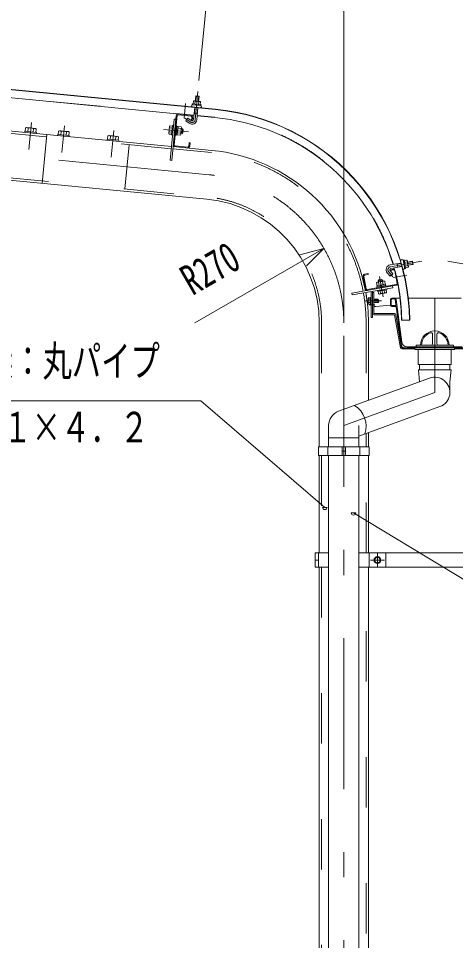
# Model space of a CAD drawing. Units: millimetres, scale not verified. Extents: x -32711 to 32716, y -14700 to 14700.
# Drawn here: x 19898 to 22673, y 5415 to 11276 of the extents above; entities that cross this region are included whole.
import ezdxf
from ezdxf.enums import TextEntityAlignment as Align

# ---------------------------------------------------------------- set-up
doc = ezdxf.new("R2010")
doc.units = ezdxf.units.MM
doc.header["$LTSCALE"] = 80
doc.linetypes.add('USER2', pattern=[10, 4, -6])
doc.linetypes.add('USER3', pattern=[24, 12, -5, 2, -5])
for name, color, linetype, lineweight in [('0-6_2-02BOLD', 7, 'Continuous', 18), ('0-7_2-12HIDDEN', 3, 'USER2', 18), ('0-8_2-22CENTER', 3, 'USER3', 18), ('0-9_2-42THIN', 4, 'Continuous', 18), ('0-A_2-52DIM', 3, 'Continuous', 18)]:
    doc.layers.add(name, color=color, linetype=linetype, lineweight=lineweight)
doc.styles.add('ＭＳ ゴシック', font='')
doc.styles.get('ＭＳ ゴシック').set_extended_font_data('MS Gothic')

msp = doc.modelspace()

# ---------------------------------------------------------------- linework, layer by layer
at = {"layer": '0-6_2-02BOLD'}
for p, q in [((21149.07, 10698.56), (15656.02, 11227.48)), ((15714.03, 11220.14), (21148.89, 10696.82)), ((21011.64, 10659.04), (18506.73, 10900.24)), ((21017.69, 10730.89), (21019.41, 10748.73)), ((21044.3, 10779.1), (21023.4, 10781.11)), ((21042.04, 10746.56), (21040.31, 10728.71)), ((18354.21, 10703.95), (20868.89, 10461.82)), ((21016.5, 10709.56), (21009.11, 10632.69)), ((21012.89, 10671.99), (21033.79, 10669.97)), ((21030.01, 10630.68), (21037.41, 10707.55)), ((20885.66, 10636.01), (20896.8, 10634.94)), ((20886.68, 10471.35), (20904.66, 10658.09)), ((20910.77, 10663.13), (20992.99, 10655.21)), ((21032.55, 10657.03), (21144.03, 10646.3)), ((19959.84, 10577.82), (19957.79, 10556.58)), ((19991.98, 10553.29), (19994.03, 10574.53)), ((20168.87, 10557.69), (20166.83, 10536.45)), ((20201.02, 10533.17), (20203.07, 10554.4)), ((20871.96, 10552.22), (20855.23, 10553.84)), ((20857.75, 10579.98), (20874.48, 10578.37)), ((20908.06, 10561.94), (20900.42, 10555.64)), ((20901.1, 10562.62), (20908.74, 10568.91)), ((20903.71, 10589.79), (20910.68, 10589.12)), ((20906.81, 10548.87), (20927.02, 10546.92)), ((20909.33, 10575.02), (20929.54, 10573.07)), ((20930.8, 10586.15), (20910.58, 10588.1)), ((20932.82, 10581.71), (20930.8, 10586.15)), ((20078.74, 10537.9), (20048.85, 10227.49)), ((20220.5, 10531.28), (20219.84, 10524.32)), ((20480.37, 10506.26), (20482.42, 10527.5)), ((20516.62, 10524.21), (20514.57, 10502.97)), ((20533.72, 10522.56), (20531.67, 10501.32)), ((20534.06, 10501.09), (20533.39, 10494.12)), ((20898.24, 10533), (20892.67, 10533.53)), ((20929.36, 10545.83), (20936.33, 10545.16)), ((20880.03, 10460.74), (21123.91, 10437.26)), ((20973.94, 10457.33), (20891.72, 10465.25)), ((22398.28, 9732.52), (22367.92, 9727.16)), ((22280.24, 9677.58), (22256.8, 9673.45)), ((22326.06, 9721.11), (22257.74, 9709.06)), ((22261.84, 9685.8), (22332.48, 9698.25)), ((22301.07, 9591.69), (22286.82, 9672.5)), ((22305.9, 9693.57), (22301.81, 9716.84)), ((22366.03, 9727.7), (22348.38, 9724.59)), ((22352.32, 9702.21), (22369.99, 9705.32)), ((22099.78, 9556.2), (22085.42, 9637.54)), ((22090.95, 9638.52), (22105.3, 9557.17)), ((22209.03, 9612.78), (22181.46, 9607.92)), ((22111.78, 9552.63), (22296.54, 9585.21)), ((22187.48, 9578.78), (22183.95, 9598.78)), ((22194.73, 9572.95), (22200.41, 9581.06)), ((22207.3, 9582.28), (22201.63, 9574.16)), ((22209.82, 9603.34), (22213.35, 9583.34)), ((22131.74, 9502.19), (22137.34, 9502.19)), ((22193.55, 9544.31), (22196.48, 9527.75)), ((22222.35, 9532.31), (22219.43, 9548.87)), ((22267.88, 9497.82), (22319.95, 9497.82)), ((22372.81, 9497.82), (22708.95, 9497.82)), ((22131.74, 9490.42), (22119.5, 9490.42)), ((22131.74, 9470.21), (22119.5, 9470.21)), ((22153.43, 9490.82), (22180.73, 9490.82)), ((22180.73, 9469.82), (22153.43, 9469.82)), ((22167.18, 9444.7), (22259.2, 9452.98)), ((22259.13, 9454.07), (22259.13, 9489.07)), ((22264.38, 9489.07), (22264.38, 9454.07)), ((22286.47, 9492.57), (22267.88, 9492.57)), ((22267.88, 9450.57), (22291.15, 9450.57)), ((22292.78, 9445.32), (22267.88, 9445.32)), ((22289.94, 9489.53), (22294.62, 9454.53)), ((22331.43, 9218.44), (22295.15, 9490.23)), ((22296.25, 9442.28), (22328.86, 9198)), ((22155.18, 9400.87), (22284.21, 9400.87)), ((22284.21, 9392.82), (22155.18, 9392.82)), ((22285.94, 9391.37), (22322.7, 9182.87)), ((22330.63, 9184.26), (22293.86, 9392.77)), ((21807.46, 8553.9), (21807.46, 9341.41)), ((22119.31, 9341.41), (22119.31, 8847.88)), ((22381.71, 9358.78), (22329.2, 9358.78)), ((22526.89, 9267.86), (22526.89, 9209.07)), ((22554.89, 9209.07), (22554.89, 9267.86)), ((22332.35, 9182.82), (22749.42, 9182.82)), ((22414.88, 9174.77), (22332.35, 9174.77)), ((22715.65, 9188.07), (22366.12, 9188.07)), ((22659.88, 9188.07), (22659.88, 9198.57)), ((22666.88, 9182.82), (22666.88, 9171.62)), ((22749.42, 9174.77), (22666.88, 9174.77)), ((22437.63, 9043.31), (22444.63, 8966.31)), ((22444.62, 9077.12), (22444.62, 9043.31)), ((22637.14, 9043.31), (22637.14, 9077.12)), ((22507.97, 8989.36), (21930.47, 8779.14)), ((22059.62, 8621.34), (22573.82, 8808.47)), ((21867.13, 8688.7), (21867.13, 8553.91)), ((22059.62, 8553.91), (22059.62, 8688.7)), ((22119.31, 8643.06), (22119.31, 8553.9)), ((22059.62, 8610.13), (21867.11, 8610.13)), ((21807.45, 7878.4), (21807.45, 8497.9)), ((21861.52, 8553.9), (21861.52, 8497.9)), ((21867.13, 8497.9), (21867.13, 2260.9)), ((21952.71, 8553.9), (21952.71, 8497.9)), ((21974.06, 8525.9), (21952.71, 8525.9)), ((21974.06, 8497.9), (21974.06, 8553.9)), ((22059.65, 8497.9), (22059.65, 2260.9)), ((22065.21, 8553.9), (22065.21, 8497.9)), ((22119.3, 7878.4), (22119.3, 8497.9)), ((21801.86, 7787.41), (21801.86, 7878.4)), ((22124.91, 7787.41), (22124.91, 7878.4)), ((22229.91, 7787.41), (22229.91, 7878.4)), ((21801.86, 7832.91), (21780.52, 7832.91)), ((21807.45, 2260.9), (21807.45, 7787.41)), ((22119.3, 2260.9), (22119.3, 7787.41))]:
    msp.add_line(p, q, dxfattribs=at)
for points in [[(15799.83, 10949.91), (15788.38, 10940.47), (15760.5, 10650.95), (15769.94, 10639.49), (21094.01, 10126.85)], [(21051.63, 10727.63), (21053.35, 10745.47), (21050.48, 10747.51), (21011.3, 10751.29), (21008.1, 10749.83), (21006.37, 10731.98)], [(21020.44, 10750.41), (21023.4, 10781.11), (21025.31, 10782.69), (21042.72, 10781.01), (21044.3, 10779.1), (21041.34, 10748.4)], [(20899.08, 10658.63), (20871.64, 10373.65), (20860.5, 10374.72), (20885.66, 10636.01)], [(20994.62, 10626.11), (20972.41, 10641.94), (20960.21, 10624.85), (20982.43, 10609.01)], [(20998.03, 10649.1), (20995.75, 10625.41), (21001.32, 10624.87), (21003.6, 10648.56)], [(20010.8, 10544.44), (20011.47, 10551.41), (19938.31, 10558.46), (19937.64, 10551.49)], [(19940.69, 10558.23), (19942.74, 10579.46), (19948.49, 10582.09), (20005.98, 10576.55), (20011.13, 10572.88), (20009.09, 10551.64)], [(20149.73, 10538.1), (20151.78, 10559.34), (20157.53, 10561.96), (20215.02, 10556.43), (20220.16, 10552.76), (20218.12, 10531.51)], [(20875.74, 10591.45), (20859, 10593.06), (20856.18, 10589.09), (20851.95, 10545.19), (20853.96, 10540.76), (20870.7, 10539.15)], [(20875.94, 10535.15), (20870.37, 10535.68), (20876.08, 10594.91), (20881.65, 10594.38)], [(20898.24, 10533), (20903.95, 10592.23), (20898.37, 10592.76)], [(20910.68, 10589.12), (20905.45, 10534.77), (20898.47, 10535.44)], [(20932.82, 10581.71), (20928.6, 10537.81), (20925.76, 10533.85), (20905.54, 10535.79)], [(20932.05, 10573.7), (20939.02, 10573.03), (20943.74, 10567.3), (20942.06, 10549.88), (20936.33, 10545.16), (20939.02, 10573.03)], [(20220.5, 10531.28), (20147.34, 10538.33), (20146.67, 10531.36)], [(20534.06, 10501.09), (20460.89, 10508.14), (20460.23, 10501.17)], [(20463.28, 10507.91), (20465.32, 10529.15), (20471.08, 10531.77), (20528.57, 10526.23), (20533.72, 10522.56)], [(20985.63, 10461.83), (20987.9, 10485.51), (20982.33, 10486.05), (20980.04, 10462.37)], [(22346.4, 9735.79), (22364.06, 9738.9), (22366.32, 9736.21), (22373.16, 9697.43), (22371.96, 9694.13), (22354.3, 9691.01)], [(22371.56, 9706.48), (22401.94, 9711.84), (22403.36, 9713.87), (22400.32, 9731.1), (22398.28, 9732.52), (22401.94, 9711.84)], [(22257.17, 9672.98), (22274.72, 9652.08), (22256.62, 9636.89), (22239.07, 9657.79)], [(22256.81, 9673.45), (22255.83, 9678.97), (22279.27, 9683.1)], [(22094.52, 9650.52), (22117.95, 9654.65), (22118.93, 9649.14), (22095.49, 9645.01)], [(22182.68, 9601.04), (22181.46, 9607.92), (22185.72, 9614), (22202.95, 9617.05), (22209.03, 9612.78), (22210.24, 9605.89)], [(22297.51, 9579.69), (22014.24, 9529.75), (22016.18, 9518.71), (22274.45, 9564.25), (22272.5, 9575.28)], [(22226.28, 9585.62), (22222.76, 9605.63), (22218.18, 9607.29), (22174.74, 9599.63), (22171.01, 9596.5), (22174.54, 9576.5)], [(22231.9, 9573.81), (22230.92, 9579.33), (22172.33, 9568.99), (22173.3, 9563.48)], [(22174.74, 9569.42), (22173.53, 9576.32), (22227.29, 9585.8), (22228.51, 9578.9)], [(22176.22, 9546.94), (22177.19, 9541.42), (22235.79, 9551.75), (22234.82, 9557.27)], [(22117.73, 9497.47), (22119.5, 9500.53), (22131.74, 9500.53)], [(22131.74, 9460.11), (22119.5, 9460.11), (22117.73, 9463.17), (22117.73, 9497.47)], [(22131.74, 9502.19), (22131.74, 9458.44), (22137.34, 9458.44)], [(22145.38, 9541.49), (22145.38, 9375.32), (22137.34, 9375.32), (22137.34, 9540.08)], [(22145.38, 9532.82), (22153.43, 9532.82), (22153.43, 9402.62)], [(22232.35, 9551.15), (22235.28, 9534.59), (22231.54, 9531.46), (22188.12, 9523.8), (22183.54, 9525.47), (22180.62, 9542.02)], [(22666.88, 9171.62), (22414.88, 9171.62), (22414.88, 9182.82)], [(22421.89, 9188.07), (22421.89, 9198.57), (22659.89, 9198.57), (22659.89, 9188.07)], [(22645.89, 9171.62), (22645.89, 9077.12), (22435.89, 9077.12), (22435.89, 9171.62)], [(22437.63, 9043.31), (22644.13, 9043.31), (22637.14, 8966.34), (22637.14, 8898.92)], [(21867.12, 7878.4), (21780.52, 7878.4), (21780.52, 7787.41), (21867.12, 7787.41)], [(22059.65, 7878.4), (23301.24, 7878.4), (23301.24, 7787.41), (22059.65, 7787.41)]]:
    msp.add_lwpolyline(points, dxfattribs=at)
for points in [[(21056.33, 10721.54), (21056.87, 10727.12), (21001.13, 10732.49), (21000.6, 10726.92)], [(22355.21, 9685.82), (22349.7, 9684.85), (22339.98, 9739.99), (22345.49, 9740.97)], [(22180.73, 9490.82), (22180.73, 9469.82), (22184.23, 9473.32), (22184.23, 9487.32)], [(21801.86, 8497.9), (22124.91, 8497.9), (22124.91, 8553.9), (21801.86, 8553.9)], [(22159.48, 7822.81), (22176.97, 7812.69), (22194.48, 7822.81), (22194.48, 7843.01), (22176.97, 7853.12), (22159.48, 7843.01)]]:
    msp.add_lwpolyline(points, close=True, dxfattribs=at)
for radius in [21.88, 17.15]:
    msp.add_circle((22176.97, 7832.91), radius, dxfattribs=at)
for centre, radius, start, end in [((21003.41, 10719.61), 7, 84.4998, 264.4998), ((21012.96, 10741.02), 10.06, 50.11574, 110.11574), ((21027.28, 10711.96), 37.62, 66.91203, 102.08795), ((21046.9, 10737.75), 10.06, 58.88425, 118.88425), ((20910.24, 10657.56), 11.2, 84.4973, 174.4973), ((21052.18, 10714.91), 7, 264.50061, 84.50061), ((21018.38, 9341.41), 1361.67, 0.73094, 84.50003), ((21018.38, 9341.41), 1363.42, 0.73001, 84.5), ((20910.24, 10657.56), 5.6, 84.4973, 174.4973), ((20999.96, 10633.58), 30.18, 234.5, 354.5), ((20992.46, 10649.63), 5.6, 354.5092, 84.50122), ((20992.46, 10649.63), 11.2, 354.50143, 84.50122), ((20999.96, 10633.58), 9.19, 234.5, 354.5), ((21018.38, 9341.41), 1310.92, 16.43245, 84.5), ((19950.33, 10568.61), 13.24, 44.06885, 84.5), ((19972.62, 10531.31), 48.23, 63.6357, 105.3643), ((20001.62, 10563.66), 13.24, 84.5, 124.92831), ((20159.36, 10548.48), 13.24, 44.06885, 84.5), ((20181.65, 10511.19), 48.23, 63.6357, 105.3643), ((20210.65, 10543.54), 13.24, 84.5, 124.92831), ((20862.19, 10546.56), 10.07, 133.77223, 174.49905), ((20890.5, 10563.63), 36.61, 153.47365, 195.52446), ((20865.98, 10585.79), 10.07, 174.49905, 215.22588), ((20894.27, 10563.27), 36.61, 333.47365, 15.52446), ((20922.58, 10580.34), 10.07, 313.77223, 354.49905), ((20472.91, 10518.29), 13.24, 44.06885, 84.5), ((20495.2, 10481), 48.23, 63.6357, 105.3643), ((20524.2, 10513.35), 13.24, 84.5, 124.92831), ((20918.8, 10541.12), 10.07, 354.49905, 35.22588), ((20892.25, 10470.82), 11.2, 174.4973, 264.48845), ((20892.25, 10470.82), 5.6, 174.4973, 264.48845), ((20974.47, 10462.9), 11.2, 264.49953, 354.50208), ((20974.47, 10462.9), 5.6, 264.49953, 354.5092), ((21018.38, 9341.41), 1100.92, 10.65311, 84.50005), ((21018.38, 9341.41), 789.08, 0, 84.50003), ((22332.38, 9735.1), 8.33, 10.01471, 190.01471), ((22356.87, 9731.86), 10.06, 335.62325, 35.62325), ((22263.2, 9678.04), 31.5, 99.99847, 220.00092), ((22263.2, 9678.04), 7.88, 100.00249, 220.00249), ((22281.22, 9672.07), 11.2, 75.34628, 100.00198), ((22281.22, 9672.07), 5.6, 14.67992, 100.00677), ((21018.39, 9341.41), 1310.92, 0.75925, 15.39432), ((22343.29, 9687.27), 5.89, 190.00774, 10.00774), ((22332.69, 9710.28), 37.62, 352.41954, 27.59546), ((22362.79, 9698.28), 10.06, 344.39175, 44.39175), ((22096.46, 9639.49), 11.2, 100.00313, 190.00211), ((22096.46, 9639.49), 5.6, 100.00652, 190.00652), ((22110.81, 9558.15), 11.2, 190.01096, 280.00211), ((22110.81, 9558.15), 5.6, 190.01537, 280.00652), ((22178.81, 9590.13), 10.07, 59.27591, 100.00273), ((22202.82, 9567.41), 36.61, 78.97455, 121.02536), ((22217.61, 9596.97), 10.07, 100.00273, 140.72955), ((22295.57, 9590.72), 5.6, 280.00652, 10.00652), ((22295.57, 9590.72), 11.2, 280.00217, 340.37393), ((21018.39, 9341.41), 1100.92, 0, 10.0701), ((21018.41, 9341.27), 1100.93, 7.7531, 10.07008), ((22125.85, 9495.47), 8.11, 180, 218.53142), ((22188.69, 9534.12), 10.07, 280.00273, 320.72955), ((22203.47, 9563.68), 36.61, 258.97455, 301.02536), ((22227.48, 9540.96), 10.07, 239.27591, 280.00273), ((22267.88, 9489.07), 8.75, 90, 180), ((22286.47, 9489.07), 8.75, 7.60199, 90), ((22161.29, 9496.88), 52.5, 187.75275, 213.93475), ((22147.52, 9480.32), 29.79, 160.16866, 199.8291), ((22125.84, 9465.16), 8.11, 141.45375, 180), ((22161.29, 9496.88), 52.5, 224.45744, 242.85269), ((22161.29, 9496.88), 52.5, 261.39389, 276.44838), ((22267.88, 9454.07), 8.75, 180, 270), ((22267.88, 9489.07), 3.5, 90, 180), ((22267.88, 9454.07), 3.5, 180, 270), ((22286.47, 9489.07), 3.5, 7.60419, 90), ((22291.15, 9454.07), 3.5, 270, 7.60158), ((22292.78, 9441.82), 3.5, 7.60419, 90), ((22155.18, 9402.62), 9.8, 180, 270), ((22155.18, 9402.62), 1.75, 180, 270), ((22284.21, 9391.07), 9.8, 10.00009, 90), ((22284.21, 9391.07), 1.75, 10.00024, 90), ((22540.88, 9198.57), 91, 0, 180), ((22540.88, 9198.57), 84, 109.47118, 180), ((22516.39, 9267.86), 10.5, 0, 109.47488), ((22565.39, 9267.86), 10.5, 70.52512, 180), ((22540.88, 9198.57), 84, 0, 70.52882), ((22366.12, 9223.07), 35, 187.60286, 270), ((22516.39, 9209.07), 10.5, 270, 0), ((22565.39, 9209.07), 10.5, 180, 270), ((22332.35, 9184.57), 9.8, 189.99997, 270), ((22346.2, 9200.32), 17.5, 187.60313, 270), ((22332.35, 9184.57), 1.75, 190.00024, 270), ((22540.89, 8898.92), 96.25, 289.99896, 110.00061), ((21950.09, 8683.88), 154.95, 341.60916, 58.39587), ((21963.39, 8688.7), 96.25, 110.0018, 180)]:
    msp.add_arc(centre, radius, start, end, dxfattribs=at)
at = {"layer": '0-7_2-12HIDDEN'}
for p, q in [((18506.9, 10901.98), (21011.81, 10660.79)), ((20867.47, 10447.18), (18352.81, 10689.32)), ((15788.77, 10652.44), (21095.42, 10141.48)), ((21032.71, 10658.77), (21144.2, 10648.04)), ((20599.91, 10472.95), (20572.84, 10191.8)), ((20878.62, 10446.11), (21122.49, 10422.63)), ((21822.16, 9341.41), (21822.16, 8553.9)), ((22104.61, 9341.41), (22104.61, 8842.53)), ((22104.61, 8553.9), (22104.61, 8637.72)), ((21822.15, 8497.9), (21822.15, 7878.4)), ((22104.6, 7878.4), (22104.6, 8497.9)), ((21822.15, 7787.41), (21822.15, 2260.9)), ((22104.6, 2260.9), (22104.6, 7787.41))]:
    msp.add_line(p, q, dxfattribs=at)
for centre, radius, start, end in [((21018.38, 9341.41), 1312.67, 16.42381, 84.5), ((21018.38, 9341.41), 1086.22, 10.66197, 84.50003), ((21018.38, 9341.41), 803.77, 0, 84.50003), ((21018.39, 9341.41), 1312.67, 0.75822, 15.3871), ((21018.39, 9341.41), 1086.22, 0, 10.07104)]:
    msp.add_arc(centre, radius, start, end, dxfattribs=at)
at = {"layer": '0-8_2-22CENTER'}
for p, q in [((21108.96, 10282.06), (15697.78, 10803.08)), ((21019.56, 10631.69), (21036.92, 10812.01)), ((20959.12, 10734.42), (20950.2, 10641.75)), ((19980.59, 10614.16), (19964.15, 10443.44)), ((20955.06, 10641.43), (20988.53, 10617.56)), ((20173.19, 10423.32), (20189.63, 10594.03)), ((20503.18, 10563.84), (20486.74, 10393.13)), ((20977.74, 10555.23), (20819.22, 10570.5)), ((22259.79, 9697.43), (22458.7, 9732.5)), ((22623.06, 9732.5), (22821.98, 9697.43)), ((22213.63, 9506.06), (22190.64, 9636.47)), ((22248.13, 9665.39), (22274.55, 9633.89)), ((22276.83, 9629.36), (22364.05, 9644.74)), ((22201.73, 9480.32), (22100.23, 9480.32)), ((22123.33, 9455.82), (22159.38, 9455.82)), ((21963.38, -1302.1), (21963.38, 9341.41)), ((22176.97, 7876.65), (22176.97, 7789.16)), ((22133.22, 7832.91), (22220.73, 7832.91))]:
    msp.add_line(p, q, dxfattribs=at)
msp.add_lwpolyline([(21963.39, 8688.7), (22540.88, 8898.91), (22540.88, 9497.82)], dxfattribs=at)
for centre, radius, start, end in [((20999.96, 10633.58), 19.69, 234.5, 354.5), ((21018.38, 9341.41), 945, 0, 84.50003), ((22263.2, 9678.04), 19.69, 100.00238, 219.99998)]:
    msp.add_arc(centre, radius, start, end, dxfattribs=at)
at = {"layer": '0-9_2-42THIN'}
for p, q in [((21025.31, 10782.69), (21022.19, 10750.24)), ((21039.6, 10748.56), (21042.72, 10781.01)), ((21012.26, 10665.49), (21014.63, 10671.82)), ((21014.63, 10671.82), (21018.25, 10709.39)), ((21035.67, 10707.71), (21032.05, 10670.14)), ((21032.05, 10670.14), (21033.17, 10663.47)), ((20929.71, 10549.31), (20940.15, 10548.3)), ((20942.17, 10569.2), (20931.72, 10570.21)), ((22368.22, 9725.43), (22400.32, 9731.1)), ((22302.18, 9714.73), (22293.97, 9715.45)), ((22326.65, 9719.05), (22302.18, 9714.74)), ((22403.36, 9713.86), (22371.26, 9708.2)), ((22184.3, 9611.98), (22186.12, 9601.64)), ((22206.8, 9605.28), (22204.97, 9615.63)), ((22183.53, 9488.02), (22153.43, 9488.02)), ((22153.43, 9472.62), (22183.53, 9472.62))]:
    msp.add_line(p, q, dxfattribs=at)
msp.add_lwpolyline([(22298.07, 9692.19), (22305.54, 9695.67), (22331.91, 9700.32)], dxfattribs=at)
at = {"layer": '0-A_2-52DIM'}
for p, q in [((21963.38, 9377.93), (21963.38, 12365.45)), ((21043.63, 10881.69), (21093.59, 11400.62)), ((21725.41, 9702.54), (21836.78, 9813.91)), ((21856.94, 8167.82), (21828.94, 8167.82)), ((22038.84, 8133), (22010.84, 8133))]:
    msp.add_line(p, q, dxfattribs=at)
for points in [[(21018.38, 9341.41), (21836.78, 9813.91), (21684.65, 9773.14)], [(19095.98, 8845.48), (21055.98, 8845.48), (21842.94, 8167.82)], [(22024.84, 8133), (23856.24, 7026.09), (26656.24, 7026.09)]]:
    msp.add_lwpolyline(points, dxfattribs=at)
for centre in [(21842.94, 8167.82), (22024.84, 8133)]:
    msp.add_arc(centre, 14, 180, 0, dxfattribs=at)

# ---------------------------------------------------------------- texts
at = {"layer": '0-A_2-52DIM', "color": 7, "style": 'ＭＳ ゴシック', "width": 0.7}
msp.add_text('R270', height=195, rotation=30, dxfattribs=at).set_placement((21030.71, 9460.07), align=Align.BOTTOM_LEFT)
for s, p in [('柱・梁：丸パイプ', (19305.99, 8942.08)), ('φ８９．１×４．２', (19095.98, 8522.08))]:
    msp.add_text(s, height=195, dxfattribs=at).set_placement(p, align=Align.BOTTOM_LEFT)

doc.saveas('drawing.dxf')
